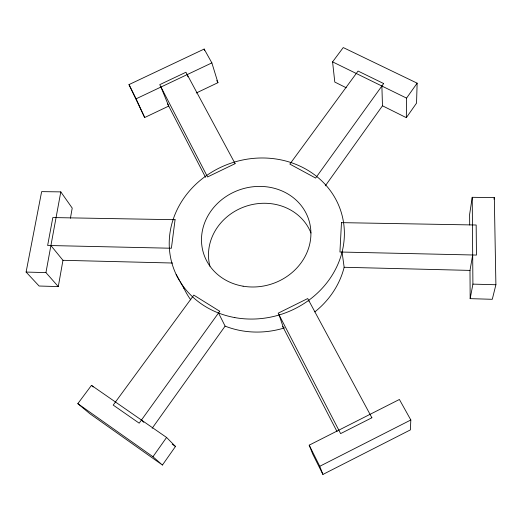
<?xml version="1.0" encoding="UTF-8"?>
<svg xmlns="http://www.w3.org/2000/svg" width="522" height="522" viewBox="0 0 522 522"><rect width="100%" height="100%" fill="white"/><g stroke="black" fill="none" stroke-linecap="round" stroke-linejoin="round"><path stroke-width="0.78" d="M381.882 86.026L382.476 105.803L406.325 117.672L406.56 98.123L417.137 83.168L343.248 47.561L332.579 61.87L334.791 82.058L346.256 87.768M417.137 83.168L416.543 103.121L406.325 117.672M410.821 419.982L410.377 429.9L322.916 474.439L312.737 454.062L309.2 445.162L399.395 399.474L410.821 419.982L319.764 466.29L322.916 474.439M472.684 254.984L469.989 270.403L470.172 298.649L492.285 299.302L495.9 284.744L494.314 197.603L472.227 197.309L469.617 214.418L469.689 224.989M70.411 218.268L72.219 208.089L60.8 191.881L41.636 191.626L26.1 272.066L39.104 286.023L58.288 286.585L62.953 260.302L50.915 245.555M58.288 286.585L45.936 272.601L60.8 191.881M470.172 298.649L472.912 284.125L472.227 197.309M494.008 199.163L494.314 197.603M162.433 465.037L175.483 446.46L166.577 437.462L91.467 385.36L77.83 403.65L89.804 413.665L162.433 465.037L152.953 456.73L77.83 403.65M152.953 456.73L166.577 437.462M152.163 428.268L225.112 326.126A85.262 77.445 -18.2 0 0 284.555 327.875M325.304 185.845L382.476 105.803M196.259 92.994L217.948 82.672L211.867 62.894L204.154 49.061L128.993 84.597L144.685 117.528L168.723 106.09L160.959 87.03M128.993 84.597L136.098 98.821L211.867 62.894M62.953 260.302L172.599 263.023M314.831 311.895A85.262 77.445 -18.2 0 0 344.148 267.277L469.989 270.403M26.1 272.066L45.936 272.601M472.912 284.125L495.9 284.744M332.579 61.87L406.56 98.123M172.201 444.176L175.483 446.46M91.467 385.36L93.177 386.959M141.455 420.04L143.752 422.285M176.162 274.468L179.718 280.803M180.214 281.691L184.122 288.666M216.76 80.532L217.948 82.672M167.529 103.774L205.551 177.297M282.656 326.42L337.075 431.661M218.503 312.998L225.112 326.126M309.2 445.162L319.764 466.29M136.098 98.821L144.685 117.528M187.189 74.594L187.985 76.838M279.126 314.988L283.563 328.175M204.154 49.061L204.637 50.601M308.685 300.339L308.9 301.227M342.067 252.061L344.148 267.277M190.778 299.889A85.262 77.445 -18.2 0 1 183.463 287.231M209.929 266.213A53.264 48.357 -18.2 0 1 246.182 206.183A53.264 48.357 -18.2 0 1 310.975 233.001M341.466 222.64L339.933 252.015L476.456 255.069L476.168 225.008L341.466 222.64M175.079 219.71L171.392 248.244L47.639 245.477L52.82 217.563L175.079 219.71M219.742 311.275L139.191 423.179L113.202 405.092L193.806 295.126L219.742 311.275M383.657 83.559L315.627 178.067L289.854 164.097L358.053 71.051L383.657 83.559M371.886 417.763L340.618 433.612L278.187 313.18L307.719 298.551L371.886 417.763M235.115 163.654L207.567 176.945L159.739 84.662L185.93 72.251L235.115 163.654M234.789 317.585A88.401 79.651 -18.2 0 0 341.225 212.317A88.401 79.651 -18.2 0 0 194.399 185.662A88.401 79.651 -18.2 0 0 234.789 317.585M243.089 286.187A55.221 49.734 -18.2 0 0 308.763 219.755A55.221 49.734 -18.2 0 0 216.767 204.154A55.221 49.734 -18.2 0 0 243.089 286.187"/></g></svg>
